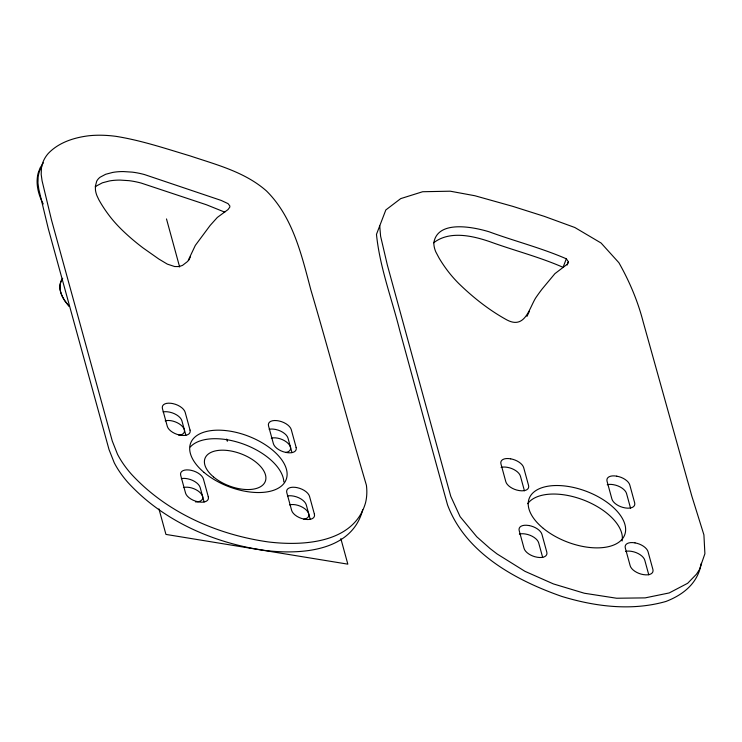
<?xml version="1.0" encoding="UTF-8"?>
<svg xmlns="http://www.w3.org/2000/svg" width="742" height="742" viewBox="0 0 742 742"><rect width="100%" height="100%" fill="white"/><g stroke="black" fill="none" stroke-linecap="round" stroke-linejoin="round"><path stroke-width="1.11" d="M701.273 563.326C698.101 582.86 683.642 594.63 665.954 601.456C631.748 611.213 595.381 606.65 561.833 596.438C515.922 580.355 465.568 553.18 447.547 504.912C431.436 446.832 415.687 388.65 399.762 330.524C391.767 298.59 379.783 267.231 376.472 234.351L385.831 209.949L400.708 198.615L422.652 191.733L450.218 191.195L474.871 195.74L512.815 206.369L544.285 216.349L574.837 227.506L601.085 243.024L618.902 262.724C629.364 281.227 637.768 300.946 643.082 321.555L691.85 496.212L703.908 534.861L704.9 553.736L699.307 569.847L696.46 574.215L687.686 583.268L669.201 592.941L645.132 597.885L616.593 598.237L584.344 593.238L553.421 583.917L524.956 571.321L497.029 553.912L490.026 548.514L476.772 536.772L460.105 516.655L450.793 496.389L445.664 477.867L387.37 265.135L380.59 236.169L379.728 225.828M566.322 258.8L568.409 261.815L567.259 264.245L554.914 273.65L542.133 289.009A617.075 326.999 20.9 0 0 535.529 298.163C529.027 309.043 524.798 329.272 507.083 320.034C489.191 310.239 472.96 297.384 458.389 283.147A131.603 69.739 20.9 0 1 447.797 270.988A179.518 95.134 20.9 0 1 439.069 258.04L435.786 251.853A55.696 29.513 20.9 0 1 433.838 242.68C437.743 219.558 473.776 227.108 489.228 231.829C514.781 241.215 541.354 247.93 566.322 258.8L563.067 267.324C539.397 256.927 514.16 250.555 489.878 241.697C472.339 235.696 449.559 230.474 433.643 242.792M567.194 265.005L568.409 261.815M526.978 316.361L529.454 311.204M188.802 260.192L190.323 257.001M43.342 162.86L40.133 167.859L38.185 172.997A112.385 59.555 20.9 0 0 43.24 203.985M224.78 212.147L206.471 204.773L141.24 183.089A50.975 27.018 20.9 0 0 129.062 180.668L120.185 180.093A55.91 29.624 20.9 0 0 109.464 180.946L102.415 182.801L96.859 185.732A37.731 19.997 20.9 0 0 95.486 186.947M69.219 306.298L65.027 301.02A55.539 29.43 20.9 0 1 61.438 294.333L60.566 291.727A48.991 25.961 20.9 0 1 62.718 278.278M630.542 508.149L626.536 493.504A11.835 6.27 20.9 0 0 613.504 484.702L613.003 484.619A11.835 6.27 20.9 0 0 607.225 484.758M648.786 574.855L644.779 560.21A11.835 6.27 20.9 0 0 631.757 551.408L631.247 551.325A11.835 6.27 20.9 0 0 625.478 551.464M524.436 490.805L520.43 476.16A11.835 6.27 20.9 0 0 507.398 467.349L506.897 467.274A11.835 6.27 20.9 0 0 501.119 467.414M542.69 557.511L538.683 542.866A11.835 6.27 20.9 0 0 525.651 534.054L525.151 533.971A11.835 6.27 20.9 0 0 519.372 534.119M340.838 538.609L347.831 564.152L165.939 534.416L158.946 508.873M291.968 452.611L288.017 438.16A11.835 6.27 20.9 0 0 275.82 429.507A19.023 10.082 20.9 0 0 274.484 429.275A11.835 6.27 20.9 0 0 269.179 429.303M310.221 519.317L306.27 504.866A11.835 6.27 20.9 0 0 294.073 496.212A19.023 10.082 20.9 0 0 292.738 495.981A11.835 6.27 20.9 0 0 287.432 496.008M166.496 218.936L179.638 266.981M226.718 439.051L227.33 441.286M185.871 435.266L181.911 420.816A11.835 6.27 20.9 0 0 169.723 412.162A19.023 10.082 20.9 0 0 168.378 411.931A11.835 6.27 20.9 0 0 163.082 411.949M204.115 501.972L200.164 487.522A11.835 6.27 20.9 0 0 187.976 478.868A19.023 10.082 20.9 0 0 186.632 478.627A11.835 6.27 20.9 0 0 181.326 478.655M165.188 420.835A12.104 6.409 20.9 0 1 182.272 426.316A12.104 6.409 20.9 0 1 178.785 435.192M271.294 438.179A12.104 6.409 20.9 0 1 288.119 443.401A12.104 6.409 20.9 0 1 285.577 452.472M289.538 504.885A12.104 6.409 20.9 0 1 306.372 510.106A12.104 6.409 20.9 0 1 303.83 519.177M183.441 487.54A12.104 6.409 20.9 0 1 200.98 493.541A12.104 6.409 20.9 0 1 195.554 501.935M190.314 446.962A51.096 27.074 20.9 0 1 244.192 444.347A51.096 27.074 20.9 0 1 283.843 481.938M69.275 306.325A51.096 27.074 20.9 0 1 62.467 278.881M362.662 509.643A151.683 80.377 20.9 0 1 362.226 511.516C350.521 551.909 299.629 554.691 264.931 550.443C213.715 543.144 163.082 520.94 127.8 482.328A127.81 67.726 20.9 0 1 114.24 462.748L109.028 449.569L48.258 228.555L38.825 189.349L37.944 182.996L38.139 177.069A96.803 51.3 20.9 0 1 41.737 166.496M527.692 503.716A51.096 27.074 20.9 0 1 584.325 500.312A51.096 27.074 20.9 0 1 622.111 540.974M95.366 186.279L95.449 189.933A55.511 29.411 20.9 0 0 96.924 195.656L98.788 199.626A180.325 95.56 20.9 0 0 109.278 215.644A132.122 70.017 20.9 0 0 123.45 231.319A174.444 92.444 20.9 0 0 143.085 247.949L158.807 259.014L167.312 264.115L174.648 266.536L178.831 266.573L182.449 265.441L187.8 261.305L195.313 245.417L210.125 225.466L217.36 217.415L228.035 209.569L229.816 207.092L229.816 205.905L228.035 203.623L221.162 200.423L144.495 174.565A50.975 27.018 20.9 0 0 132.317 172.144L123.432 171.569A55.91 29.624 20.9 0 0 112.719 172.422L105.67 174.277L100.114 177.208A37.731 19.997 20.9 0 0 96.692 181.224L95.366 186.279M41.394 168.545L41.2 174.472L42.081 180.825L51.513 220.04L112.283 441.045L117.496 454.225A127.81 67.726 20.9 0 0 131.056 473.804C166.338 512.416 216.97 534.62 268.177 541.92C302.884 546.168 353.776 543.385 365.481 502.993A151.683 80.377 20.9 0 0 366.4 485.222C347.247 420.362 330.023 354.778 310.842 289.844C301.632 255.044 292.923 217.146 266.499 190.982C245.045 172.023 216.664 164.798 190.156 155.922C165.642 148.585 141.212 140.368 115.882 136.333A89.596 47.479 20.9 0 0 88.484 135.805C73.903 137.641 58.803 142.464 48.397 153.325A96.803 51.3 20.9 0 0 41.385 168.545M510.654 458.834L510.153 458.751A11.835 6.27 20.9 0 0 500.952 463.917L505.812 481.706A11.835 6.27 20.9 0 0 518.843 490.508L519.344 490.592A11.835 6.27 20.9 0 0 528.554 485.426L523.685 467.636A11.835 6.27 20.9 0 0 510.654 458.834M616.76 476.178L616.25 476.095A11.835 6.27 20.9 0 0 607.049 481.261L611.918 499.051A11.835 6.27 20.9 0 0 624.949 507.862L625.45 507.945A11.835 6.27 20.9 0 0 634.651 502.77L629.791 484.98A11.835 6.27 20.9 0 0 616.76 476.178M528.907 525.531L528.406 525.457A11.835 6.27 20.9 0 0 519.196 530.623L524.065 548.412A11.835 6.27 20.9 0 0 537.097 557.214L537.598 557.298A11.835 6.27 20.9 0 0 546.798 552.131L541.938 534.342A11.835 6.27 20.9 0 0 528.907 525.531M635.013 542.884L634.503 542.801A11.835 6.27 20.9 0 0 625.302 547.967L630.171 565.756A11.835 6.27 20.9 0 0 643.193 574.568L643.704 574.642A11.835 6.27 20.9 0 0 652.904 569.476L648.035 551.686A11.835 6.27 20.9 0 0 635.013 542.884M296.132 447.426L291.272 429.637A11.835 6.27 20.9 0 0 279.075 420.992A19.023 10.082 20.9 0 0 276.914 420.631A11.835 6.27 20.9 0 0 268.53 425.917L273.399 443.707A11.835 6.27 20.9 0 0 285.596 452.36A19.023 10.082 20.9 0 0 286.931 452.601A11.835 6.27 20.9 0 0 296.132 447.426M314.385 514.132L309.525 496.342A11.835 6.27 20.9 0 0 297.329 487.698A19.023 10.082 20.9 0 0 295.158 487.336A11.835 6.27 20.9 0 0 286.783 492.623L291.652 510.413A11.835 6.27 20.9 0 0 303.84 519.066A19.023 10.082 20.9 0 0 305.185 519.298A11.835 6.27 20.9 0 0 314.385 514.132M190.035 430.082L185.166 412.292A11.835 6.27 20.9 0 0 172.979 403.639A19.023 10.082 20.9 0 0 170.808 403.286A11.835 6.27 20.9 0 0 162.433 408.573L167.302 426.362A11.835 6.27 20.9 0 0 179.49 435.016A19.023 10.082 20.9 0 0 180.835 435.248A11.835 6.27 20.9 0 0 190.035 430.082M208.289 496.788L203.419 478.998A11.835 6.27 20.9 0 0 191.223 470.345A19.023 10.082 20.9 0 0 189.062 469.992A11.835 6.27 20.9 0 0 180.686 475.279L185.546 493.068A11.835 6.27 20.9 0 0 197.743 501.722A19.023 10.082 20.9 0 0 199.079 501.954A11.835 6.27 20.9 0 0 208.289 496.788M213.483 476.893A32.277 17.103 20.9 0 0 264.894 482.3A32.277 17.103 20.9 0 0 227.08 450.431A32.277 17.103 20.9 0 0 213.483 476.893M204.096 472.468A51.096 27.074 20.9 0 0 285.503 481.029A51.096 27.074 20.9 0 0 225.624 430.564A51.096 27.074 20.9 0 0 204.096 472.468M543.292 528.369A51.096 27.074 20.9 0 0 624.254 535.9A51.096 27.074 20.9 0 0 563.234 485.824A51.096 27.074 20.9 0 0 543.292 528.369"/></g></svg>
